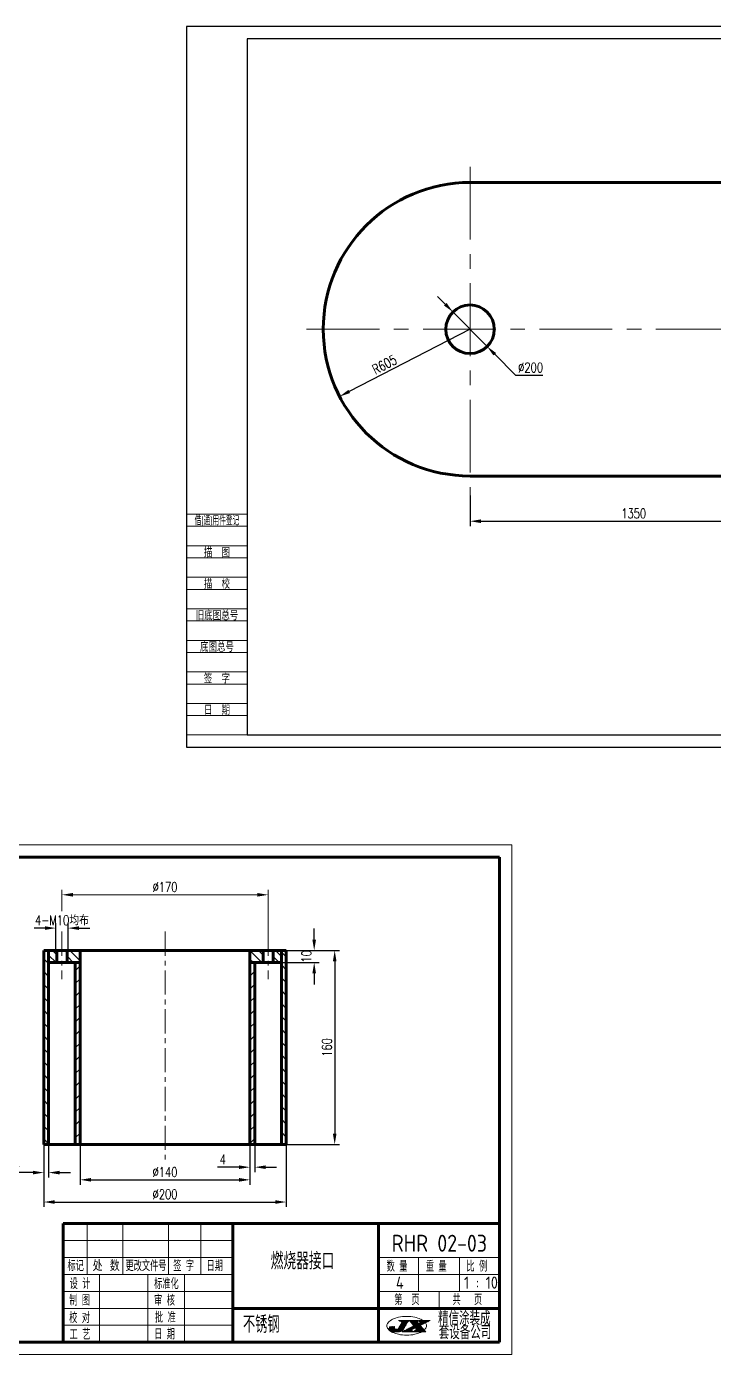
# Model space of a CAD drawing. Extents: x 128 to 1684, y 49 to 1035.
# Drawn here: x 713 to 996, y 49 to 596 of the extents above; entities that cross this region are included whole.
import ezdxf
from ezdxf.enums import TextEntityAlignment as Align

# ---------------------------------------------------------------- set-up
doc = ezdxf.new("R2010")
doc.units = 0
doc.header["$LTSCALE"] = 4
doc.header["$MEASUREMENT"] = 0
doc.linetypes.add('CENTERX2', pattern=[4, 2.5, -0.5, 0.5, -0.5])
doc.layers.get('0').update_dxf_attribs({"linetype": 'CONTINUOUS', "lineweight": 50})
doc.layers.get('DEFPOINTS').update_dxf_attribs({"linetype": 'CONTINUOUS'})
doc.layers.add('1', color=1, linetype='CENTERX2', lineweight=20)
for name, color, linetype in [('BORDER', 2, 'CONTINUOUS'), ('dim', 7, 'CONTINUOUS'), ('TK-JCSX', 6, 'CONTINUOUS')]:
    doc.layers.add(name, color=color, linetype=linetype)
doc.styles.add('H', font='TXT', dxfattribs={"width": 0.8, "bigfont": 'HZWB'})
doc.styles.add('HZ', font='gbenor.shx', dxfattribs={"bigfont": 'gbcbig.shx'})
doc.styles.add('HZFS', font='txt', dxfattribs={"width": 0.75, "bigfont": 'hzfs'})
doc.styles.get("Standard").update_dxf_attribs({"font": 'gbenor.shx', "bigfont": 'gbcbig.shx'})
doc.styles.add('WB', font='txt', dxfattribs={"height": 0.75, "bigfont": 'hzwb'})
doc.dimstyles.get("Standard").update_dxf_attribs({"dimtxt": 0.18, "dimasz": 0.18, "dimexe": 0.18, "dimexo": 0.0625, "dimgap": 0.09, "dimtad": 0, "dimtih": 1, "dimtoh": 1, "dimdec": 4, "dimzin": 0, "dimdsep": 46, "dimtxsty": 'Standard', "dimcen": 0.09, "dimadec": 0, "dimazin": 0, "dimtfac": 1, "dimtdec": 4, "dimtofl": 0, "dimtmove": 0, "dimatfit": 3, "dimfxl": 0, "dimtolj": 1, "dimtzin": 0, "dimarcsym": 0})
pattern_1 = [(135, (-16721.2853, -5119.0619), (-1.76776695, -1.76776695), [])]

# ---------------------------------------------------------------- blocks, each defined once
blk = doc.blocks.new('*D16')
at = {"color": 5, "lineweight": -2}
for p, q in [((1031.01, 410.74), (1031.01, 390.12)), ((896.01, 402.71), (896.01, 390.12)), ((900.51, 392.12), (1026.51, 392.12))]:
    blk.add_line(p, q, dxfattribs=at)
at = {"color": 5, "lineweight": 20}
for points in [[(900.51, 392.87), (900.51, 391.37), (896.01, 392.12)], [(1026.51, 392.87), (1026.51, 391.37), (1031.01, 392.12)]]:
    blk.add_solid(points, dxfattribs=at)
at = {"layer": 'DEFPOINTS', "color": 0, "lineweight": 20}
for p in [(1031.01, 410.74), (896.01, 402.71), (1031.01, 392.12)]:
    blk.add_point(p, dxfattribs=at)
at = {"color": 5, "lineweight": 20, "insert": (963.51, 395.32), "char_height": 4, "attachment_point": 5, "style": 'HZFS'}
blk.add_mtext('\\A1;1350', dxfattribs=at)
blk = doc.blocks.new('*U4')
at = {"layer": 'BORDER', "color": 1, "linetype": 'Continuous'}
blk.add_lwpolyline([(0, 0), (420, 0), (420, 297), (0, 297)], close=True, dxfattribs=at)
at = {"layer": 'BORDER', "color": 7, "linetype": 'Continuous'}
blk.add_lwpolyline([(25, 5), (415, 5), (415, 292), (25, 292)], close=True, dxfattribs=at)
blk = doc.blocks.new('*D52')
at = {"layer": 'DEFPOINTS', "color": 0, "lineweight": 20}
for p in [(896.01, 471.24), (842.23, 443.54)]:
    blk.add_point(p, dxfattribs=at)
at = {"layer": 'dim', "color": 5, "lineweight": -2}
blk.add_line((896.01, 471.24), (846.23, 445.6), dxfattribs=at)
at = {"layer": 'dim', "color": 5, "lineweight": 20}
blk.add_solid([(845.88, 446.27), (846.57, 444.93), (842.23, 443.54)], dxfattribs=at)
at = {"layer": 'dim', "color": 5, "lineweight": 20, "insert": (860.76, 456.69), "char_height": 4, "attachment_point": 5, "rotation": 27.2482, "style": 'HZFS'}
blk.add_mtext('\\A1;R605', dxfattribs=at)
blk = doc.blocks.new('_CLOSED')
at = {"color": 0, "linetype": 'ByBlock'}
for p, q in [((-1, 0.17), (0, 0)), ((-1, 0.17), (-1, -0.17)), ((0, 0), (-1, -0.17)), ((0, 0), (-1, 0))]:
    blk.add_line(p, q, dxfattribs=at)
blk = doc.blocks.new('41')
at = {"lineweight": 60}
for p, q in [((296.23, 83.67), (116.23, 83.67)), ((116.23, 83.67), (116.23, 34.67)), ((186.23, 34.67), (186.23, 83.67)), ((246.23, 34.67), (246.23, 83.67))]:
    blk.add_line(p, q, dxfattribs=at)
at = {"color": 5, "lineweight": 20}
for p, q in [((126.11, 62.67), (126.11, 83.67)), ((140.91, 62.67), (140.91, 83.67)), ((159.67, 62.67), (159.67, 83.67)), ((173.09, 62.67), (173.09, 83.67)), ((186.23, 76.67), (116.23, 76.67)), ((186.23, 69.67), (116.23, 69.67)), ((296.23, 69.67), (246.23, 69.67)), ((262.73, 55.67), (262.73, 69.67)), ((279.73, 55.67), (279.73, 69.67)), ((186.23, 62.67), (116.23, 62.67)), ((131.23, 34.67), (131.23, 62.67)), ((151.23, 34.67), (151.23, 62.67)), ((166.23, 34.67), (166.23, 62.67)), ((296.23, 62.67), (246.23, 62.67)), ((186.23, 55.67), (116.23, 55.67)), ((296.23, 55.67), (246.23, 55.67)), ((271.23, 48.67), (271.23, 55.67)), ((186.23, 48.67), (116.23, 48.67)), ((186.23, 41.67), (116.23, 41.67))]:
    blk.add_line(p, q, dxfattribs=at)
at = {"color": 7, "lineweight": 60}
blk.add_line((296.23, 48.67), (186.23, 48.67), dxfattribs=at)
at = {"color": 1, "lineweight": 20}
for p, q in [((250.73, 39.98), (251.88, 41.12)), ((250.81, 41.06), (250.73, 40.17)), ((251.68, 39.06), (250.73, 40)), ((252.13, 39.05), (250.75, 40.43)), ((250.76, 40.45), (251.4, 41.1)), ((252.58, 39.05), (250.79, 40.85)), ((250.8, 40.95), (250.92, 41.07)), ((252.87, 41.18), (250.81, 41.06)), ((250.83, 39.63), (252.36, 41.15)), ((253.04, 39.05), (251.01, 41.08)), ((251.02, 39.36), (252.84, 41.18)), ((251.28, 39.17), (252.83, 40.72)), ((253.49, 39.05), (251.44, 41.1)), ((251.63, 39.06), (252.89, 40.33)), ((251.75, 39.05), (254.82, 39.05)), ((253.94, 39.05), (251.87, 41.12)), ((252.07, 39.05), (253.14, 40.12)), ((252.83, 40.62), (252.3, 41.15)), ((252.52, 39.05), (253.55, 40.08)), ((252.86, 41.04), (252.73, 41.17)), ((252.83, 40.63), (252.87, 41.18)), ((252.97, 39.05), (254, 40.08)), ((254.12, 40.08), (253.34, 40.08)), ((254.39, 39.05), (253.37, 40.08)), ((253.43, 39.05), (258.03, 43.66)), ((254.84, 39.06), (253.82, 40.08)), ((253.88, 39.05), (258.48, 43.66)), ((255.25, 39.1), (254.25, 40.1)), ((254.33, 39.05), (258.22, 42.94)), ((262.66, 43.66), (254.47, 43.66)), ((254.47, 43.66), (256.04, 42.94)), ((255.6, 39.21), (254.52, 40.28)), ((256.04, 42.94), (254.56, 40.34)), ((255.89, 39.36), (254.69, 40.56)), ((254.74, 43.54), (254.87, 43.66)), ((255.01, 43.42), (254.76, 43.66)), ((254.78, 39.05), (257.62, 41.89)), ((256.16, 39.55), (254.86, 40.85)), ((254.96, 41.04), (257.58, 43.66)), ((256.38, 39.78), (255.02, 41.14)), ((255.05, 43.39), (255.32, 43.66)), ((256.57, 40.04), (255.18, 41.43)), ((255.84, 43.04), (255.21, 43.66)), ((255.29, 39.11), (257.02, 40.84)), ((256.73, 40.33), (255.35, 41.72)), ((255.36, 43.25), (255.77, 43.66)), ((256.9, 40.62), (255.51, 42.01)), ((255.56, 42.09), (257.13, 43.66)), ((255.67, 43.11), (256.22, 43.66)), ((257.55, 41.77), (255.67, 43.66)), ((257.06, 40.91), (255.68, 42.29)), ((257.23, 41.2), (255.84, 42.58)), ((255.99, 42.97), (256.68, 43.66)), ((257.39, 41.48), (256, 42.87)), ((260.89, 41.48), (256.01, 39.05)), ((256.01, 39.05), (260.48, 39.05)), ((257.72, 42.06), (256.12, 43.66)), ((256.14, 39.05), (256.27, 39.19)), ((256.2, 39.05), (256.14, 39.12)), ((256.65, 39.05), (256.44, 39.27)), ((257.88, 42.35), (256.57, 43.66)), ((256.59, 39.05), (257.17, 39.63)), ((256.6, 40.09), (258.22, 42.94)), ((257.11, 39.05), (256.74, 39.42)), ((258.05, 42.64), (257.02, 43.66)), ((257.56, 39.05), (257.04, 39.57)), ((257.05, 39.05), (258.07, 40.08)), ((258.01, 39.05), (257.35, 39.72)), ((258.21, 42.93), (257.48, 43.66)), ((257.5, 39.05), (258.97, 40.53)), ((258.46, 39.05), (257.65, 39.87)), ((258.49, 43.1), (257.93, 43.66)), ((257.95, 39.05), (259.87, 40.98)), ((258.92, 39.05), (257.95, 40.02)), ((258.22, 42.94), (258.94, 43.66)), ((258.22, 42.94), (259.15, 43.47)), ((259.37, 39.05), (258.25, 40.17)), ((258.78, 43.26), (258.38, 43.66)), ((258.4, 39.05), (260.77, 41.42)), ((259.82, 39.05), (258.55, 40.32)), ((259.07, 43.42), (258.83, 43.66)), ((258.85, 39.05), (262.52, 42.72)), ((260.27, 39.05), (258.86, 40.47)), ((259.15, 43.47), (260.89, 41.48)), ((259.92, 39.86), (259.16, 40.62)), ((259.17, 43.44), (259.39, 43.66)), ((263.89, 39.05), (259.28, 43.66)), ((259.31, 39.05), (259.94, 39.69)), ((259.38, 43.2), (259.84, 43.66)), ((260.22, 40.01), (259.46, 40.77)), ((259.6, 42.96), (260.29, 43.66)), ((264.34, 39.05), (259.74, 43.66)), ((260.53, 40.16), (259.76, 40.92)), ((259.76, 39.05), (260.15, 39.44)), ((259.81, 42.72), (260.75, 43.66)), ((259.83, 39.81), (261.59, 40.69)), ((260.48, 39.05), (259.83, 39.81)), ((260.02, 42.48), (261.2, 43.66)), ((263.44, 39.05), (260.05, 42.44)), ((260.83, 40.31), (260.06, 41.07)), ((264.79, 39.05), (260.19, 43.66)), ((260.21, 39.05), (260.36, 39.2)), ((260.23, 42.24), (261.65, 43.66)), ((260.3, 40.04), (262.73, 42.48)), ((261.13, 40.46), (260.37, 41.22)), ((260.44, 42), (262.1, 43.66)), ((262.1, 40.09), (260.61, 39.05)), ((260.61, 39.05), (265.73, 39.05)), ((265.25, 39.05), (260.64, 43.66)), ((260.65, 41.76), (262.56, 43.66)), ((260.66, 39.05), (260.78, 39.17)), ((261.43, 40.61), (260.67, 41.37)), ((260.72, 39.05), (260.68, 39.1)), ((260.86, 41.51), (262.31, 42.96)), ((261.18, 39.05), (260.94, 39.29)), ((265.7, 39.05), (261.09, 43.66)), ((261.12, 39.05), (263.58, 41.52)), ((261.2, 40.49), (263.47, 42.76)), ((261.63, 39.05), (261.21, 39.47)), ((262.08, 39.05), (261.48, 39.66)), ((263.55, 41.66), (261.55, 43.66)), ((261.57, 39.05), (263.79, 41.28)), ((261.59, 40.69), (262.1, 40.09)), ((261.71, 40.55), (264.82, 43.66)), ((262.53, 39.05), (261.74, 39.84)), ((261.92, 40.31), (265.27, 43.66)), ((262.39, 43.27), (262, 43.66)), ((262.99, 39.05), (262.01, 40.03)), ((262.02, 39.05), (264, 41.03)), ((262.19, 43.11), (262.66, 43.49)), ((262.78, 42.42), (262.19, 43.11)), ((262.64, 43.47), (262.45, 43.66)), ((262.47, 39.05), (264.21, 40.79)), ((262.66, 43.49), (262.66, 43.66)), ((263.73, 42.9), (262.78, 42.42)), ((267.52, 43.66), (262.91, 43.66)), ((262.91, 43.66), (262.91, 43.44)), ((262.91, 43.57), (263.01, 43.66)), ((263.54, 43.02), (262.91, 43.65)), ((262.91, 43.44), (263.73, 42.9)), ((262.93, 39.05), (264.42, 40.55)), ((263.85, 41.81), (263.08, 42.57)), ((263.11, 43.31), (263.46, 43.66)), ((264.75, 42.26), (263.36, 43.66)), ((263.38, 43.13), (263.91, 43.66)), ((263.38, 39.05), (264.63, 40.31)), ((264.15, 41.96), (263.39, 42.72)), ((263.48, 41.63), (267.52, 43.64)), ((265.73, 39.05), (263.48, 41.63)), ((263.65, 42.95), (264.36, 43.66)), ((264.45, 42.11), (263.69, 42.87)), ((265.06, 42.41), (263.81, 43.66)), ((263.83, 39.05), (264.84, 40.07)), ((263.89, 41.83), (265.72, 43.66)), ((265.36, 42.56), (264.26, 43.66)), ((264.28, 39.05), (265.05, 39.83)), ((265.66, 42.71), (264.71, 43.66)), ((264.73, 39.05), (265.27, 39.59)), ((264.79, 42.28), (266.17, 43.66)), ((265.96, 42.86), (265.16, 43.66)), ((265.19, 39.05), (265.48, 39.34)), ((266.27, 43.01), (265.62, 43.66)), ((265.64, 39.05), (265.69, 39.1)), ((265.69, 42.73), (266.63, 43.66)), ((266.57, 43.16), (266.07, 43.66)), ((266.87, 43.31), (266.52, 43.66)), ((266.59, 43.17), (267.08, 43.66)), ((267.17, 43.46), (266.97, 43.66)), ((267.47, 43.61), (267.43, 43.66)), ((267.49, 43.62), (267.52, 43.65)), ((267.52, 43.64), (267.52, 43.66))]:
    blk.add_line(p, q, dxfattribs=at)
for centre, radius, start, end in [((254.62, 38.89), 5.87, 115.2154, 138.6641), ((256.6, 34.71), 10.49, 101.037, 115.2154), ((257.9, 28.04), 17.28, 90, 101.037), ((257.9, 28.04), 17.28, 78.963, 90), ((259.19, 34.71), 10.49, 64.7846, 78.963), ((261.17, 38.89), 5.87, 54.3303, 64.7846), ((251.68, 41.48), 1.94, 138.6641, 180), ((251.68, 41.48), 1.94, 180, 221.3359), ((254.62, 44.08), 5.87, 221.3359, 230.0704), ((251.75, 40.08), 1.02, 175, 270), ((254.62, 44.08), 5.87, 238.5011, 244.7846), ((256.6, 48.26), 10.49, 244.7846, 258.963), ((253.34, 40.59), 0.512, 175, 270), ((254.12, 40.59), 0.512, 270, 330.3633), ((254.82, 41.1), 2.05, 270, 330.3633), ((259.19, 48.26), 10.49, 281.037, 295.2154), ((261.17, 44.08), 5.87, 295.2154, 301.1588), ((261.17, 44.08), 5.87, 312.4446, 318.6641), ((264.11, 41.48), 1.94, 318.6641, 0), ((264.11, 41.48), 1.94, 0, 38.5619), ((257.9, 54.92), 17.28, 258.963, 270), ((257.9, 54.92), 17.28, 270, 281.037)]:
    blk.add_arc(centre, radius, start, end, dxfattribs=at)
at = {"layer": 'BORDER', "color": 1, "linetype": 'Continuous', "lineweight": 20}
for p, q in [((301.23, 239.67), (4.23, 239.67)), ((4.23, 239.67), (4.23, 29.67)), ((301.23, 29.67), (301.23, 239.67)), ((4.23, 29.67), (301.23, 29.67))]:
    blk.add_line(p, q, dxfattribs=at)
at = {"layer": 'BORDER', "color": 7, "linetype": 'Continuous', "lineweight": 60}
for p, q in [((296.23, 234.67), (29.23, 234.67)), ((29.23, 234.67), (29.23, 34.67)), ((296.23, 34.67), (296.23, 234.67)), ((29.23, 34.67), (296.23, 34.67))]:
    blk.add_line(p, q, dxfattribs=at)
at = {"layer": 'TK-JCSX', "color": 1, "lineweight": 20}
for p, q in [((29.23, 125.67), (4.23, 125.67)), ((4.23, 120.67), (29.23, 120.67)), ((29.23, 112.67), (4.23, 112.67)), ((29.23, 112.67), (4.23, 112.67)), ((4.23, 107.67), (29.23, 107.67)), ((29.23, 99.67), (4.23, 99.67)), ((4.23, 94.67), (29.23, 94.67)), ((29.23, 86.67), (4.23, 86.67)), ((4.23, 81.67), (29.23, 81.67)), ((29.23, 73.67), (4.23, 73.67)), ((4.23, 68.67), (29.23, 68.67)), ((29.23, 60.67), (4.23, 60.67)), ((4.23, 55.67), (29.23, 55.67)), ((29.23, 47.67), (4.23, 47.67)), ((4.23, 42.67), (29.23, 42.67)), ((29.23, 34.67), (4.23, 34.67)), ((29.23, 34.67), (4.23, 34.67)), ((29.23, 34.67), (4.23, 34.67)), ((29.23, 34.67), (4.23, 34.67)), ((29.23, 34.67), (4.23, 34.67))]:
    blk.add_line(p, q, dxfattribs=at)
at = {"color": 5, "lineweight": 20}
for s, height, style, width, p in [('标记', 4.5, 'HZ', 0.75, (118.05, 63.99)), ('处 数', 4.5, 'HZFS', 0.75, (128.43, 63.99)), ('更改文件号', 4.5, 'HZ', 0.75, (141.98, 63.99)), ('签 字', 4.5, 'HZ', 0.75, (161.65, 63.99)), ('日期', 4.5, 'HZ', 0.75, (175.4, 63.99)), ('数 量', 4.5, 'HZ', 0.75, (249.63, 63.78)), ('重 量', 4.5, 'HZ', 0.75, (265.78, 63.78)), ('比 例', 4.5, 'HZ', 0.75, (282.52, 63.78)), ('设 计', 4.5, 'HZ', 0.75, (118.93, 56.61)), ('标准化', 4.5, 'HZ', 0.75, (153.76, 56.61)), ('审 核', 4.5, 'HZ', 0.75, (153.76, 49.76)), ('第  页', 4.5, 'HZ', 0.75, (252.81, 50.01)), ('共   页', 4.5, 'HZ', 0.75, (276.79, 50.01)), ('制 图', 4.5, 'HZ', 0.75, (118.75, 49.76)), ('校 对', 4.5, 'HZ', 0.75, (118.75, 42.56)), ('批 准', 4.5, 'HZ', 0.75, (154.11, 42.73)), ('精信涂装成', 5.7, 'WB', 0.8, (270.84, 41.69)), ('工 艺', 4.5, 'HZ', 0.75, (118.93, 35.71)), ('日 期', 4.5, 'HZ', 0.75, (153.76, 35.88)), ('套设备公司', 5.7, 'H', 0.8, (271.12, 35.95))]:
    blk.add_text(s, height=height, dxfattribs=dict(at, style=style, width=width)).set_placement(p)
at = {"layer": 'TK-JCSX', "color": 1, "lineweight": 20, "style": 'HZ', "width": 0.790251}
blk.add_text('借(通)用件登记', height=3.5, dxfattribs=at).set_placement((16.73, 123.17), align=Align.MIDDLE)
at = {"layer": 'TK-JCSX', "color": 1, "lineweight": 20, "style": 'HZ'}
for s, p in [('描  图', (16.73, 110.17)), ('描  校', (16.73, 97.17)), ('旧底图总号', (16.73, 84.17)), ('底图总号', (16.73, 71.17)), ('签  字', (16.73, 58.17)), ('日  期', (16.73, 45.17))]:
    blk.add_text(s, height=3.5, dxfattribs=at).set_placement(p, align=Align.MIDDLE)
blk = doc.blocks.new('*D122')
at = {"layer": 'DEFPOINTS', "color": 0, "lineweight": 20}
for p in [(735.26, 135.2), (805.26, 135.2), (805.26, 120.64)]:
    blk.add_point(p, dxfattribs=at)
at = {"layer": 'dim', "color": 5, "lineweight": -2}
for p, q in [((735.26, 135.2), (735.26, 118.64)), ((805.26, 135.2), (805.26, 118.64)), ((739.76, 120.64), (800.76, 120.64))]:
    blk.add_line(p, q, dxfattribs=at)
at = {"layer": 'dim', "color": 5, "lineweight": 20}
for points in [[(739.76, 121.39), (739.76, 119.89), (735.26, 120.64)], [(800.76, 121.39), (800.76, 119.89), (805.26, 120.64)]]:
    blk.add_solid(points, dxfattribs=at)
at = {"layer": 'dim', "color": 5, "lineweight": 20, "insert": (770.26, 123.84), "char_height": 4, "attachment_point": 5, "style": 'HZFS'}
blk.add_mtext('\\A1;%%c140', dxfattribs=at)
blk = doc.blocks.new('*D124')
at = {"layer": 'DEFPOINTS', "color": 0, "lineweight": 20}
for p in [(720.26, 135.2), (820.26, 135.2), (820.26, 111.49)]:
    blk.add_point(p, dxfattribs=at)
at = {"layer": 'dim', "color": 5, "lineweight": -2}
for p, q in [((720.26, 135.2), (720.26, 109.49)), ((820.26, 135.2), (820.26, 109.49)), ((724.76, 111.49), (815.76, 111.49))]:
    blk.add_line(p, q, dxfattribs=at)
at = {"layer": 'dim', "color": 5, "lineweight": 20}
for points in [[(724.76, 112.24), (724.76, 110.74), (720.26, 111.49)], [(815.76, 112.24), (815.76, 110.74), (820.26, 111.49)]]:
    blk.add_solid(points, dxfattribs=at)
at = {"layer": 'dim', "color": 5, "lineweight": 20, "insert": (770.26, 114.69), "char_height": 4, "attachment_point": 5, "style": 'HZFS'}
blk.add_mtext('\\A1;%%c200', dxfattribs=at)
blk = doc.blocks.new('*D126')
at = {"layer": 'DEFPOINTS', "color": 0, "lineweight": 20}
for p in [(820.26, 215.2), (820.26, 135.2), (840.21, 135.2)]:
    blk.add_point(p, dxfattribs=at)
at = {"layer": 'dim', "color": 5, "lineweight": -2}
for p, q in [((820.26, 215.2), (842.21, 215.2)), ((840.21, 210.7), (840.21, 139.7)), ((820.26, 135.2), (842.21, 135.2))]:
    blk.add_line(p, q, dxfattribs=at)
at = {"layer": 'dim', "color": 5, "lineweight": 20}
for points in [[(839.46, 210.7), (840.96, 210.7), (840.21, 215.2)], [(839.46, 139.7), (840.96, 139.7), (840.21, 135.2)]]:
    blk.add_solid(points, dxfattribs=at)
at = {"layer": 'dim', "color": 5, "lineweight": 20, "insert": (837.01, 175.2), "char_height": 4, "attachment_point": 5, "rotation": 90, "style": 'HZFS'}
blk.add_mtext('\\A1;160', dxfattribs=at)
blk = doc.blocks.new('*D128')
at = {"layer": 'DEFPOINTS', "color": 0, "lineweight": 20}
for p in [(820.26, 215.2), (831.76, 215.2), (818.26, 210.2)]:
    blk.add_point(p, dxfattribs=at)
at = {"layer": 'dim', "color": 5, "lineweight": -2}
for p, q in [((831.76, 219.7), (831.76, 224.2)), ((820.26, 215.2), (833.76, 215.2)), ((818.26, 210.2), (833.76, 210.2)), ((831.76, 205.7), (831.76, 201.2))]:
    blk.add_line(p, q, dxfattribs=at)
at = {"layer": 'dim', "color": 5, "lineweight": 20}
for points in [[(831.01, 219.7), (832.51, 219.7), (831.76, 215.2)], [(831.01, 205.7), (832.51, 205.7), (831.76, 210.2)]]:
    blk.add_solid(points, dxfattribs=at)
at = {"layer": 'dim', "color": 5, "lineweight": 20, "insert": (828.56, 212.7), "char_height": 4, "attachment_point": 5, "rotation": 90, "style": 'HZFS'}
blk.add_mtext('\\A1;10', dxfattribs=at)
blk = doc.blocks.new('*D132')
at = {"layer": 'DEFPOINTS', "color": 0, "lineweight": 20}
for p in [(725.26, 224.4), (725.26, 215.2), (730.26, 215.9)]:
    blk.add_point(p, dxfattribs=at)
at = {"layer": 'dim', "color": 5, "lineweight": -2}
for p, q in [((725.26, 215.2), (725.26, 226.4)), ((730.26, 215.9), (730.26, 226.4)), ((720.76, 224.4), (716.26, 224.4)), ((734.76, 224.4), (739.26, 224.4))]:
    blk.add_line(p, q, dxfattribs=at)
at = {"layer": 'dim', "color": 5, "lineweight": 20}
for points in [[(720.76, 225.15), (720.76, 223.65), (725.26, 224.4)], [(734.76, 225.15), (734.76, 223.65), (730.26, 224.4)]]:
    blk.add_solid(points, dxfattribs=at)
at = {"layer": 'dim', "color": 5, "lineweight": 20, "insert": (727.76, 227.6), "char_height": 4, "attachment_point": 5, "style": 'HZFS'}
blk.add_mtext('\\A1;4-M10均布', dxfattribs=at)
blk = doc.blocks.new('*D134')
at = {"layer": 'DEFPOINTS', "color": 0, "lineweight": 20}
for p in [(720.26, 135.2), (722.26, 135.2), (720.26, 123.62)]:
    blk.add_point(p, dxfattribs=at)
at = {"layer": 'dim', "color": 5, "lineweight": -2}
for p, q in [((720.26, 135.2), (720.26, 121.62)), ((722.26, 135.2), (722.26, 121.62)), ((715.76, 123.62), (706.86, 123.62)), ((726.76, 123.62), (731.26, 123.62))]:
    blk.add_line(p, q, dxfattribs=at)
at = {"layer": 'dim', "color": 5, "lineweight": 20}
for points in [[(715.76, 124.37), (715.76, 122.87), (720.26, 123.62)], [(726.76, 124.37), (726.76, 122.87), (722.26, 123.62)]]:
    blk.add_solid(points, dxfattribs=at)
at = {"layer": 'dim', "color": 5, "lineweight": 20, "insert": (709.06, 126.82), "char_height": 4, "attachment_point": 5, "style": 'HZFS'}
blk.add_mtext('\\A1;4', dxfattribs=at)
blk = doc.blocks.new('*D136')
at = {"layer": 'DEFPOINTS', "color": 0, "lineweight": 20}
for p in [(805.26, 135.2), (807.26, 135.2), (805.26, 125.85)]:
    blk.add_point(p, dxfattribs=at)
at = {"layer": 'dim', "color": 5, "lineweight": -2}
for p, q in [((805.26, 135.2), (805.26, 123.85)), ((807.26, 135.2), (807.26, 123.85)), ((800.76, 125.85), (791.86, 125.85)), ((811.76, 125.85), (816.26, 125.85))]:
    blk.add_line(p, q, dxfattribs=at)
at = {"layer": 'dim', "color": 5, "lineweight": 20}
for points in [[(800.76, 126.6), (800.76, 125.1), (805.26, 125.85)], [(811.76, 126.6), (811.76, 125.1), (807.26, 125.85)]]:
    blk.add_solid(points, dxfattribs=at)
at = {"layer": 'dim', "color": 5, "lineweight": 20, "insert": (794.06, 129.05), "char_height": 4, "attachment_point": 5, "style": 'HZFS'}
blk.add_mtext('\\A1;4', dxfattribs=at)
blk = doc.blocks.new('*D138')
at = {"layer": 'DEFPOINTS', "color": 0, "lineweight": 20}
for p in [(888.98, 478.35), (903.05, 464.13)]:
    blk.add_point(p, dxfattribs=at)
at = {"layer": 'dim', "color": 5, "lineweight": -2}
for p, q in [((885.81, 481.54), (882.64, 484.74)), ((888.98, 478.35), (903.05, 464.13)), ((906.21, 460.94), (914.8, 452.26)), ((914.8, 452.26), (926, 452.26))]:
    blk.add_line(p, q, dxfattribs=at)
at = {"layer": 'dim', "color": 5, "lineweight": 20}
for points in [[(886.34, 482.07), (885.28, 481.02), (888.98, 478.35)], [(906.75, 461.46), (905.68, 460.41), (903.05, 464.13)]]:
    blk.add_solid(points, dxfattribs=at)
at = {"layer": 'dim', "color": 5, "lineweight": 20, "insert": (921, 455.46), "char_height": 4, "attachment_point": 5, "style": 'HZFS'}
blk.add_mtext('\\A1;%%c200', dxfattribs=at)

msp = doc.modelspace()

# ---------------------------------------------------------------- hatches: boundary and pattern name
at = {"layer": 'dim', "lineweight": 20}
h = msp.add_hatch(dxfattribs=at)
h.set_pattern_fill('ANSI31', color=256, scale=30, angle=90, style=0)
h.set_pattern_definition([(135, (-16721.2853, -5119.062), (-2.6516504, -2.6516504), [])])
h.paths.add_polyline_path([(720.26406, 135.20108), (722.26406, 135.20108), (722.26406, 215.20108), (720.26406, 215.20108)])
h.paths.add_polyline_path([(820.26406, 215.20108), (818.26406, 215.20108), (818.26406, 135.20108), (820.26406, 135.20108)])
h = msp.add_hatch(dxfattribs=at)
h.set_pattern_fill('ANSI31', color=256, scale=20, angle=90, style=0)
h.set_pattern_definition(pattern_1)
h.paths.add_polyline_path([(725.26406, 215.20108), (722.26406, 215.20108), (722.26406, 210.20108), (725.26406, 210.20108)])
h.paths.add_polyline_path([(725.68057, 215.20108), (725.26406, 215.20108), (725.26406, 210.20108), (725.68057, 210.20108)])
h.paths.add_polyline_path([(730.26406, 215.20108), (729.84756, 215.20108), (729.84756, 210.20108), (730.26406, 210.20108)])
h.paths.add_polyline_path([(735.26406, 215.20108), (730.26406, 215.20108), (730.26406, 210.20108), (735.26406, 210.20108)])
h = msp.add_hatch(dxfattribs=at)
h.set_pattern_fill('ANSI31', color=256, scale=20, angle=90, style=0)
h.set_pattern_definition(pattern_1)
h.paths.add_polyline_path([(805.26406, 215.20108), (805.26406, 210.20108), (810.26406, 210.20108), (810.26406, 215.20108)])
h.paths.add_polyline_path([(810.68057, 215.20108), (810.26406, 215.20108), (810.26406, 210.20108), (810.68057, 210.20108)])
h.paths.add_polyline_path([(814.84756, 210.20108), (815.26406, 210.20108), (815.26406, 215.20108), (814.84756, 215.20108)])
h.paths.add_polyline_path([(815.26406, 210.20108), (818.26406, 210.20108), (818.26406, 215.20108), (815.26406, 215.20108)])
h = msp.add_hatch(dxfattribs=at)
h.set_pattern_fill('ANSI31', color=256, scale=30, style=0)
h.set_pattern_definition([(45, (-16721.2853, -5119.062), (-2.6516504, 2.6516504), [])])
h.paths.add_polyline_path([(735.26406, 210.20108), (733.26406, 210.20108), (733.26406, 135.20108), (735.26406, 135.20108)])
h.paths.add_polyline_path([(807.26406, 210.20108), (805.26406, 210.20108), (805.26406, 135.20108), (807.26406, 135.20108)])

# ---------------------------------------------------------------- linework, layer by layer
at = {"lineweight": 60}
for p, q in [((896.01161, 531.74053), (1031.01161, 531.74053)), ((896.01161, 410.74053), (1031.01161, 410.74053))]:
    msp.add_line(p, q, dxfattribs=at)
at = {"lineweight": 20}
msp.add_line((804.17658, 348.00631), (804.17658, 304.00631), dxfattribs=at)
at = {"lineweight": 60}
msp.add_arc((896.01161, 471.24053), 60.5, 90, 270, dxfattribs=at)
at = {"layer": '1', "ltscale": 3}
for p, q in [((896.01161, 538.21113), (896.01161, 399.17562)), ((828.65411, 471.24053), (1039.68402, 471.24053))]:
    msp.add_line(p, q, dxfattribs=at)
at = {"layer": 'dim', "color": 5, "lineweight": 20}
for p, q in [((727.76406, 231.36883), (727.76406, 240.12872)), ((732.26406, 238.12872), (808.26406, 238.12872)), ((812.76406, 222.96425), (812.76406, 240.12872))]:
    msp.add_line(p, q, dxfattribs=at)
at = {"layer": 'dim', "color": 1, "linetype": 'CENTERX2', "lineweight": 20}
for p, q in [((727.76406, 222.96425), (727.76406, 203.33402)), ((770.26406, 222.96425), (770.26406, 128.52652)), ((812.76406, 222.96425), (812.76406, 203.33402))]:
    msp.add_line(p, q, dxfattribs=at)
at = {"layer": 'dim', "lineweight": 60}
for p, q in [((720.26406, 215.20108), (820.26406, 215.20108)), ((720.26406, 215.20108), (720.26406, 135.20108)), ((722.26406, 215.20108), (722.26406, 135.20108)), ((735.26406, 215.20108), (735.26406, 135.20108)), ((805.26406, 215.20108), (805.26406, 135.20108)), ((818.26406, 215.20108), (818.26406, 135.20108)), ((820.26406, 215.20108), (820.26406, 135.20108)), ((735.26406, 210.20108), (722.26406, 210.20108)), ((733.26406, 210.20108), (733.26406, 135.20108)), ((805.26406, 210.20108), (818.26406, 210.20108)), ((807.26406, 210.20108), (807.26406, 135.20108)), ((720.26406, 135.20108), (820.26406, 135.20108))]:
    msp.add_line(p, q, dxfattribs=at)
at = {"layer": 'dim', "color": 0, "linetype": 'ByBlock', "lineweight": 20}
for p, q in [((725.26406, 215.20108), (725.26406, 210.20108)), ((730.26406, 215.20108), (730.26406, 210.20108)), ((810.26406, 215.20108), (810.26406, 210.20108)), ((815.26406, 215.20108), (815.26406, 210.20108))]:
    msp.add_line(p, q, dxfattribs=at)
at = {"layer": 'dim', "color": 0, "linetype": 'ByBlock', "lineweight": 60}
for p, q in [((725.68057, 215.20108), (725.68057, 210.20108)), ((729.84756, 215.20108), (729.84756, 210.20108)), ((810.68057, 215.20108), (810.68057, 210.20108)), ((814.84756, 215.20108), (814.84756, 210.20108))]:
    msp.add_line(p, q, dxfattribs=at)
at = {"layer": 'dim', "lineweight": 60}
msp.add_circle((896.01161, 471.24053), 10, dxfattribs=at)
at = {"layer": 'dim', "color": 5, "lineweight": 20}
for points in [[(732.26406, 238.87872), (732.26406, 237.37872), (727.76406, 238.12872)], [(808.26406, 238.87872), (808.26406, 237.37872), (812.76406, 238.12872)]]:
    msp.add_solid(points, dxfattribs=at)
at = {"layer": 'TK-JCSX', "color": 1, "lineweight": 20}
for p, q in [((804.17658, 395.00631), (779.17658, 395.00631)), ((779.17658, 390.00631), (804.17658, 390.00631)), ((804.17658, 382.00631), (779.17658, 382.00631)), ((804.17658, 382.00631), (779.17658, 382.00631)), ((779.17658, 377.00631), (804.17658, 377.00631)), ((804.17658, 369.00631), (779.17658, 369.00631)), ((779.17658, 364.00631), (804.17658, 364.00631)), ((804.17658, 356.00631), (779.17658, 356.00631)), ((779.17658, 351.00631), (804.17658, 351.00631)), ((804.17658, 343.00631), (779.17658, 343.00631)), ((779.17658, 338.00631), (804.17658, 338.00631)), ((804.17658, 330.00631), (779.17658, 330.00631)), ((779.17658, 325.00631), (804.17658, 325.00631)), ((804.17658, 317.00631), (779.17658, 317.00631)), ((779.17658, 312.00631), (804.17658, 312.00631)), ((804.17658, 304.00631), (779.17658, 304.00631)), ((804.17658, 304.00631), (779.17658, 304.00631)), ((804.17658, 304.00631), (779.17658, 304.00631)), ((804.17658, 304.00631), (779.17658, 304.00631)), ((804.17658, 304.00631), (779.17658, 304.00631))]:
    msp.add_line(p, q, dxfattribs=at)

# ---------------------------------------------------------------- block references
at = {"lineweight": 20}
msp.add_blockref('41', (611.99801, 18.99655), dxfattribs=at)
at = {"layer": 'BORDER', "color": 7, "linetype": 'Continuous', "lineweight": 20}
msp.add_blockref('*U4', (779.17658, 299.00631), dxfattribs=at)

# ---------------------------------------------------------------- texts
at = {"lineweight": 20, "style": 'HZ'}
msp.add_text('RHR 02-03', height=7, dxfattribs=at).set_placement((863.71537, 91.0065))
at = {"lineweight": 20, "style": 'HZFS', "width": 0.75}
msp.add_text('燃烧器接口', height=7, dxfattribs=at).set_placement((813.83031, 83.68261))
at = {"lineweight": 20}
for s, height, p in [('4', 5, (865.48262, 75.76664)), ('1 : 10', 5, (893.52671, 75.76664)), ('不锈钢 ', 7, (802.37997, 57.55991))]:
    msp.add_text(s, height=height, dxfattribs=at).set_placement(p)
at = {"layer": 'dim', "color": 5, "lineweight": 20, "insert": (770.26406, 241.32872), "char_height": 4, "attachment_point": 5, "style": 'HZFS'}
msp.add_mtext('\\A1;%%c170', dxfattribs=at)
at = {"layer": 'TK-JCSX', "color": 1, "style": 'HZ', "width": 0.790251}
msp.add_text('借(通)用件登记', height=3.5, dxfattribs=at).set_placement((791.67658, 392.50631), align=Align.MIDDLE)
at = {"layer": 'TK-JCSX', "color": 1, "style": 'HZ'}
for s, p in [('描  图', (791.67658, 379.50631)), ('描  校', (791.67658, 366.50631)), ('旧底图总号', (791.67658, 353.50631)), ('底图总号', (791.67658, 340.50631)), ('签  字', (791.67658, 327.50631)), ('日  期', (791.67658, 314.50631))]:
    msp.add_text(s, height=3.5, dxfattribs=at).set_placement(p, align=Align.MIDDLE)

# ---------------------------------------------------------------- dimensions: what is measured, and where the dimension line sits
at = {"lineweight": 20}
dim = msp.add_linear_dim(base=(1031.01161, 392.11684), p1=(896.01161, 402.70502), p2=(1031.01161, 410.74053), text='1350', dimstyle='Standard', override={"dimtxt": 4, "dimasz": 4.5, "dimexe": 2, "dimexo": 0, "dimgap": 1.2, "dimtad": 1, "dimtih": 0, "dimlfac": -1, "dimzin": 1, "dimtxsty": 'HZFS', "dimcen": 0, "dimclrd": 5, "dimclre": 5, "dimclrt": 5, "dimtfac": 0.166667, "dimtix": 1}, dxfattribs=at)
dim.commit()
dim.dimension.update_dxf_attribs({"geometry": '*D16', "text_midpoint": (963.51161, 395.31684)})
at = {"layer": 'dim', "lineweight": 20}
dim = msp.add_diameter_dim_2p(p1=(888.9756, 478.34648), p2=(903.04763, 464.13459), text='%%c200', dimstyle='Standard', override={"dimtxt": 4, "dimasz": 4.5, "dimexe": 2, "dimexo": 0, "dimgap": 1.2, "dimtad": 1, "dimtih": 0, "dimlfac": -1, "dimzin": 1, "dimtxsty": 'HZFS', "dimblk1": 'CLOSED', "dimblk2": 'CLOSED', "dimcen": 0, "dimclrd": 5, "dimclre": 5, "dimclrt": 5, "dimtfac": 0.166667, "dimtix": 1, "dimtofl": 1, "dimatfit": 1}, dxfattribs=at)
dim.commit()
dim.dimension.update_dxf_attribs({"geometry": '*D138', "text_midpoint": (921.00327, 452.26209), "dimtype": 163})
dim = msp.add_radius_dim(center=(896.01161, 471.24053), mpoint=(842.22519, 443.54088), text='R605', dimstyle='Standard', override={"dimtxt": 4, "dimasz": 4.5, "dimexe": 2, "dimexo": 0, "dimgap": 1.2, "dimtad": 1, "dimtih": 0, "dimtoh": 0, "dimlfac": -1, "dimzin": 1, "dimtxsty": 'HZFS', "dimblk1": 'CLOSED', "dimblk2": 'CLOSED', "dimcen": 0, "dimclrd": 5, "dimclre": 5, "dimclrt": 5, "dimtfac": 0.166667, "dimtix": 1, "dimatfit": 0}, dxfattribs=at)
dim.commit()
dim.dimension.update_dxf_attribs({"geometry": '*D52', "text_midpoint": (862.22822, 453.84231), "dimtype": 164})
for base, p1, p2, text, picture, middle in [((725.26406, 224.40413), (730.26406, 215.90482), (725.26406, 215.20108), '4-M10均布', '*D132', (727.76406, 227.60413)), ((820.26406, 111.48781), (720.26406, 135.20108), (820.26406, 135.20108), '%%c200', '*D124', (770.26406, 114.68781)), ((805.26406, 120.64078), (735.26406, 135.20108), (805.26406, 135.20108), '%%c140', '*D122', (770.26406, 123.84078))]:
    dim = msp.add_linear_dim(base=base, p1=p1, p2=p2, text=text, dimstyle='Standard', override={"dimtxt": 4, "dimasz": 4.5, "dimexe": 2, "dimexo": 0, "dimgap": 1.2, "dimtad": 1, "dimtih": 0, "dimlfac": -1, "dimzin": 1, "dimtxsty": 'HZFS', "dimcen": 0, "dimclrd": 5, "dimclre": 5, "dimclrt": 5, "dimtfac": 0.166667, "dimtix": 1}, dxfattribs=at)
    dim.commit()
    dim.dimension.update_dxf_attribs({"geometry": picture, "text_midpoint": middle})
for base, p1, p2, text, picture, middle in [((831.76433, 215.20108), (818.26406, 210.20108), (820.26406, 215.20108), '10', '*D128', (828.56433, 212.70108)), ((840.21417, 135.20108), (820.26406, 215.20108), (820.26406, 135.20108), '160', '*D126', (837.01417, 175.20108))]:
    dim = msp.add_linear_dim(base=base, p1=p1, p2=p2, angle=90, text=text, dimstyle='Standard', override={"dimtxt": 4, "dimasz": 4.5, "dimexe": 2, "dimexo": 0, "dimgap": 1.2, "dimtad": 1, "dimtih": 0, "dimlfac": -1, "dimzin": 1, "dimtxsty": 'HZFS', "dimcen": 0, "dimclrd": 5, "dimclre": 5, "dimclrt": 5, "dimtfac": 0.166667, "dimtix": 1}, dxfattribs=at)
    dim.commit()
    dim.dimension.update_dxf_attribs({"geometry": picture, "text_midpoint": middle})
for base, p1, p2, picture, middle in [((720.26406, 123.61541), (722.26406, 135.20108), (720.26406, 135.20108), '*D134', (709.06406, 123.61541)), ((805.26406, 125.85157), (807.26406, 135.20108), (805.26406, 135.20108), '*D136', (794.06406, 125.85157))]:
    dim = msp.add_linear_dim(base=base, p1=p1, p2=p2, text='4', dimstyle='Standard', override={"dimtxt": 4, "dimasz": 4.5, "dimexe": 2, "dimexo": 0, "dimgap": 1.2, "dimtad": 1, "dimtih": 0, "dimlfac": -1, "dimzin": 1, "dimtxsty": 'HZFS', "dimcen": 0, "dimclrd": 5, "dimclre": 5, "dimclrt": 5, "dimtfac": 0.166667, "dimtix": 1}, dxfattribs=at)
    dim.commit()
    dim.dimension.update_dxf_attribs({"geometry": picture, "text_midpoint": middle, "dimtype": 160})

doc.saveas('drawing.dxf')
